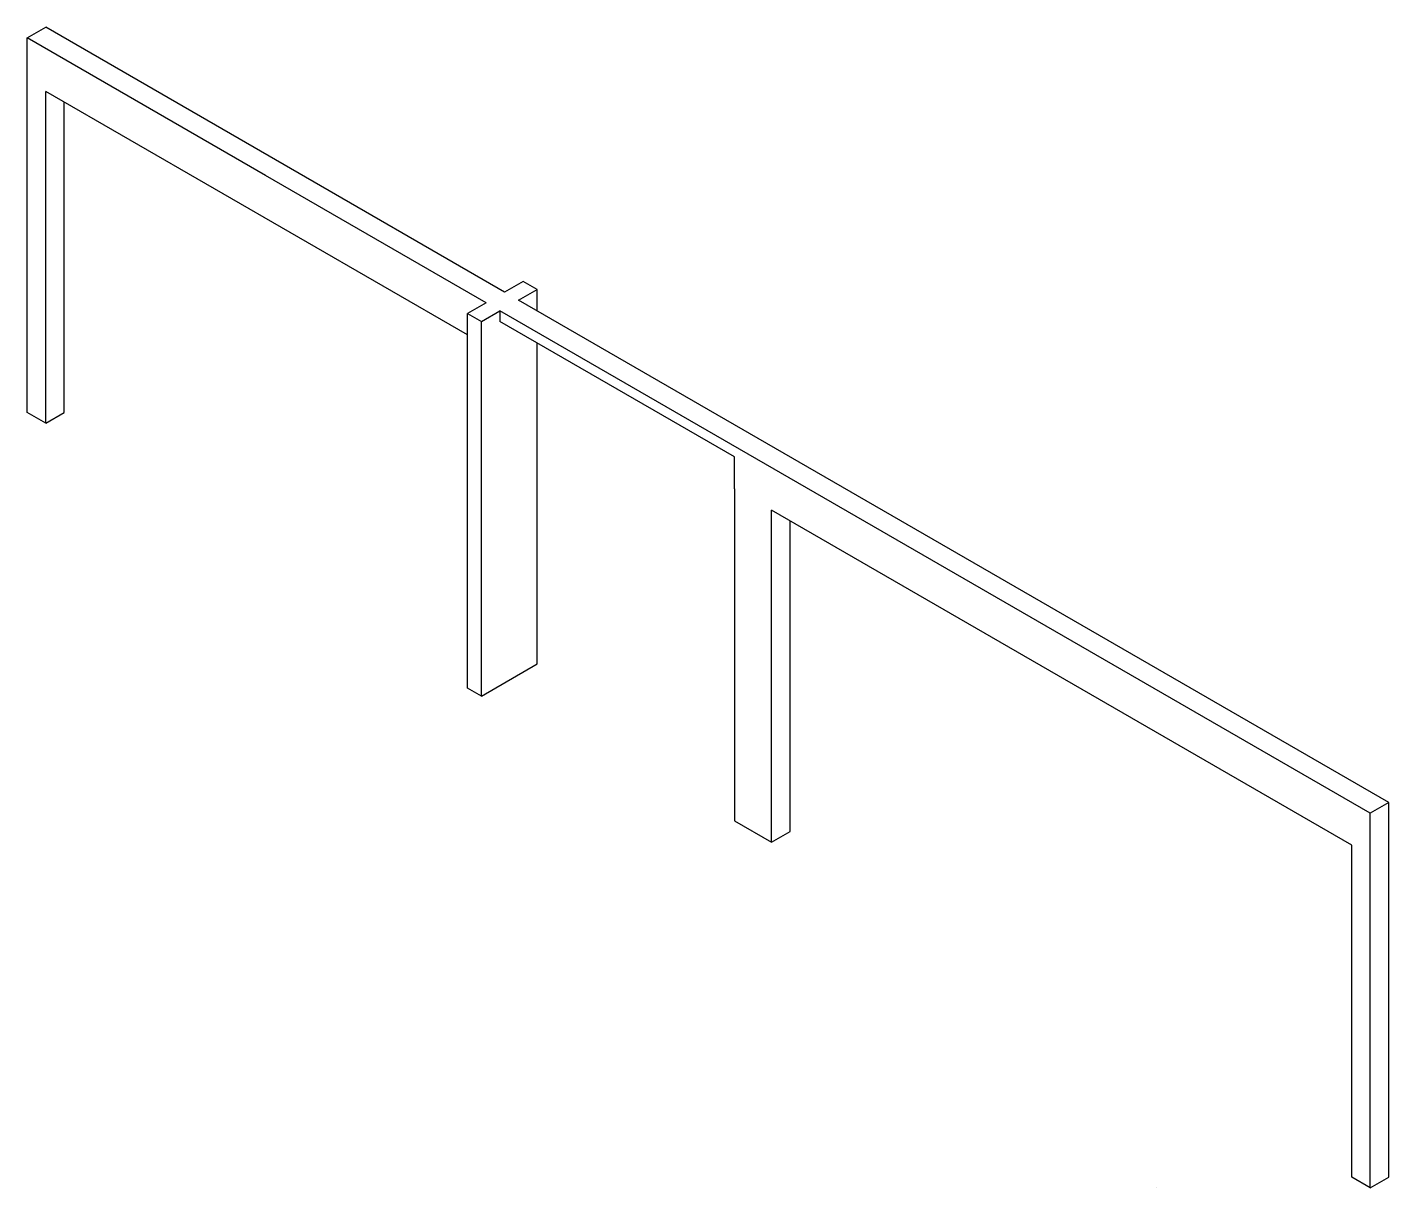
# Model space of a CAD drawing. Header units: millimetres. Extents: x -11299 to 1422, y 254 to 11098.
import ezdxf

# ---------------------------------------------------------------- set-up
doc = ezdxf.new("R2010")
doc.units = ezdxf.units.MM
doc.layers.add('Kontur', color=7, linetype='Continuous')

msp = doc.modelspace()

# ---------------------------------------------------------------- linework, layer by layer
at = {"layer": 'Kontur'}
for p, q in [((-11299, 10998), (-11126, 11098)), ((-8900, 9813), (-11126, 11098)), ((-9073, 9713), (-11299, 10998)), ((-11299, 7498), (-11299, 10998)), ((-11299, 7498), (-11299, 10598)), ((-7186, 8223), (-11126, 10498)), ((-11126, 7398), (-11126, 10498)), ((-10953, 7498), (-10953, 10398)), ((-6839, 8623), (-8900, 9813)), ((-7012, 8523), (-9073, 9713)), ((-6666, 8723), (-6839, 8623)), ((-6536, 8648), (-6666, 8723)), ((-6709, 8548), (-6536, 8648)), ((1422, 3854), (-6709, 8548)), ((-6536, 8448), (-6536, 8648)), ((-7012, 8523), (-7186, 8423)), ((-7186, 4923), (-7186, 8423)), ((-7186, 8423), (-7056, 8348)), ((-7056, 8348), (-6882, 8448)), ((1249, 3754), (-6882, 8448)), ((-6882, 8448), (-6882, 8348)), ((-7056, 4848), (-7056, 8348)), ((-4692, 7084), (-6882, 8348)), ((-6536, 5148), (-6536, 8148)), ((-11126, 7398), (-11299, 7498)), ((-11126, 7398), (-10953, 7498)), ((-4692, 6784), (-4692, 7084)), ((-4692, 6784), (-4692, 3684)), ((1076, 3454), (-4345, 6584)), ((-4345, 3484), (-4345, 6584)), ((-4172, 3584), (-4172, 6484)), ((-7056, 4848), (-6536, 5148)), ((-7056, 4848), (-7186, 4923)), ((1422, 3854), (1249, 3754)), ((1422, 354), (1422, 3854)), ((1249, 254), (1249, 3754)), ((-4692, 3684), (-4345, 3484)), ((-4345, 3484), (-4172, 3584)), ((1076, 354), (1076, 3454)), ((1249, 254), (1076, 354)), ((1249, 254), (1422, 354)), ((-751, 254), (-751, 254))]:
    msp.add_line(p, q, dxfattribs=at)

doc.saveas('drawing.dxf')
